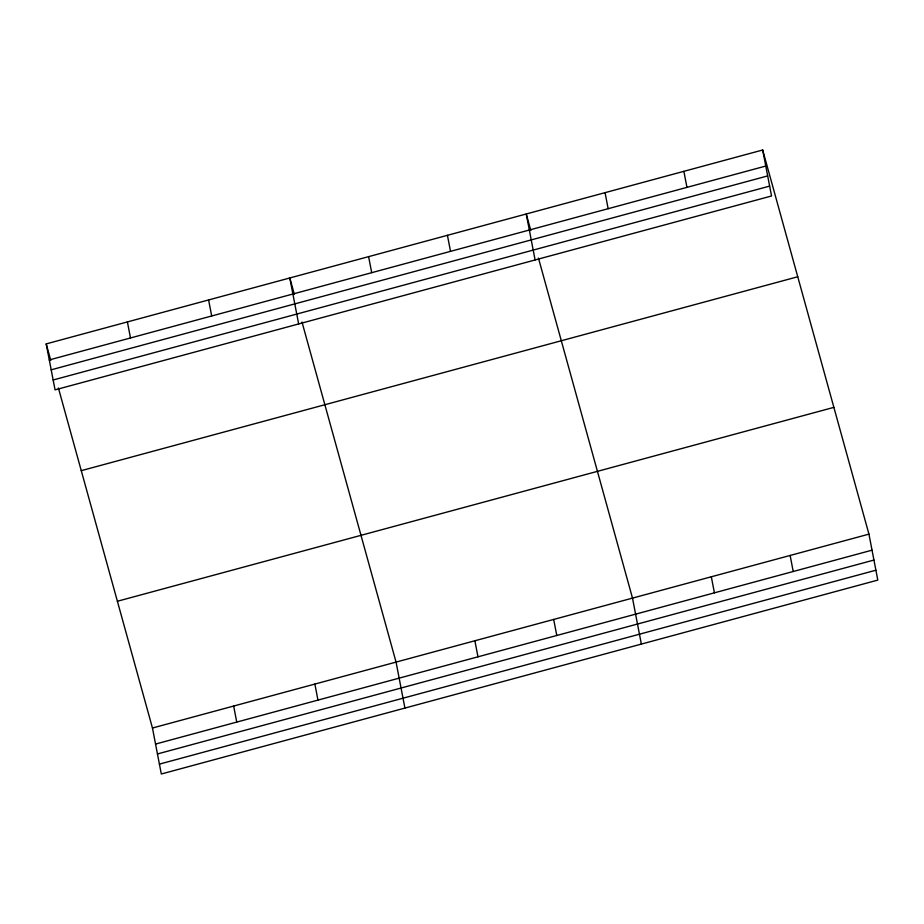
<?xml version="1.0" encoding="UTF-8"?>
<svg xmlns="http://www.w3.org/2000/svg" width="924" height="924" viewBox="0 0 924 924"><rect width="100%" height="100%" fill="white"/><g stroke="black" fill="none" stroke-linecap="round" stroke-linejoin="round"><path stroke-width="1.39" d="M762.681 150L771.54 195.98L55.059 389.87L46.2 343.901L762.681 150L868.941 534.13L877.8 580.099L161.319 774L152.46 728.02L58.397 387.988M49.284 359.944L765.777 166.043M51.19 369.819L767.671 175.918M53.153 379.995L769.634 186.105M81.266 470.663L797.747 276.761M117.394 601.258L833.875 407.368M152.46 728.02L868.941 534.13M155.555 744.063L872.037 550.173M157.45 753.949L873.942 560.048M159.413 764.125L875.894 570.223M530.815 230.526L526.241 213.987L535.1 259.967M538.438 258.073L632.501 598.117L641.36 644.086M294.375 294.502L289.801 277.974L298.66 323.943M301.998 322.06L396.061 662.104L404.92 708.073M46.2 343.901L50.774 360.429M790.136 555.463L793.219 571.506M683.875 171.333L686.959 187.376M711.318 576.784L714.414 592.827M605.058 192.654L608.142 208.708M553.695 619.438L556.779 635.481M447.435 235.32L450.519 251.363M474.878 640.771L477.974 656.814M368.618 256.641L371.702 272.684M314.865 684.072L317.96 700.115M208.605 299.942L211.688 315.996M233.668 706.051L236.752 722.094M127.397 321.922L130.492 337.965"/></g></svg>
